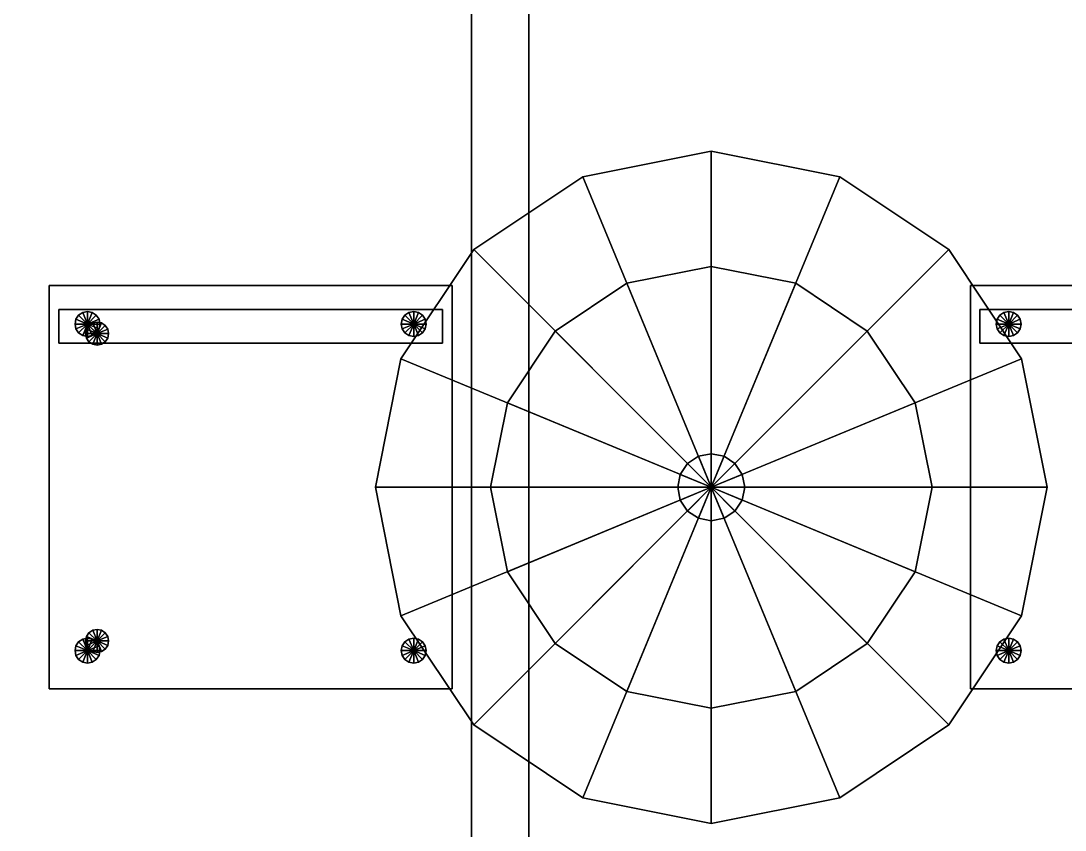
# Model space of a CAD drawing. Header units: millimetres. Extents: x -8000 to 18500, y -500 to 32500.
# Drawn here: x 5681 to 6769, y 10843 to 11686 of the extents above; entities that cross this region are included whole.
import ezdxf

# ---------------------------------------------------------------- set-up
doc = ezdxf.new("R2010")
doc.units = ezdxf.units.MM
for name, color, linetype in [('3D-FURNITURE', 7, 'Continuous'), ('3D-PERGOLA', 7, 'Continuous'), ('3D-SITE', 7, 'Continuous'), ('3D-SLABS', 7, 'Continuous')]:
    doc.layers.add(name, color=color, linetype=linetype)

msp = doc.modelspace()

# ---------------------------------------------------------------- linework, layer by layer
at = {"layer": '3D-FURNITURE', "color": 7}
for points in [[(6400, 11550, 4638), (6266.1, 11523.4, 4638), (6266.1, 11523.4, 4670), (6400, 11550, 4670)], [(6400, 11200, 4670), (6400, 11550, 4670), (6266.1, 11523.4, 4670), (6400, 11200, 4670)], [(6400, 11200, 4638), (6266.1, 11523.4, 4638), (6400, 11550, 4638), (6400, 11200, 4638)], [(6533.9, 11523.4, 4638), (6400, 11550, 4638), (6400, 11550, 4670), (6533.9, 11523.4, 4670)], [(6400, 11200, 4670), (6533.9, 11523.4, 4670), (6400, 11550, 4670), (6400, 11200, 4670)], [(6400, 11200, 4638), (6400, 11550, 4638), (6533.9, 11523.4, 4638), (6400, 11200, 4638)], [(6266.1, 11523.4, 4638), (6152.5, 11447.5, 4638), (6152.5, 11447.5, 4670), (6266.1, 11523.4, 4670)], [(6400, 11200, 4670), (6266.1, 11523.4, 4670), (6152.5, 11447.5, 4670), (6400, 11200, 4670)], [(6400, 11200, 4638), (6152.5, 11447.5, 4638), (6266.1, 11523.4, 4638), (6400, 11200, 4638)], [(6400, 11200, 4670), (6647.5, 11447.5, 4670), (6533.9, 11523.4, 4670), (6400, 11200, 4670)], [(6400, 11200, 4638), (6533.9, 11523.4, 4638), (6647.5, 11447.5, 4638), (6400, 11200, 4638)], [(6647.5, 11447.5, 4638), (6533.9, 11523.4, 4638), (6533.9, 11523.4, 4670), (6647.5, 11447.5, 4670)], [(6152.5, 11447.5, 4638), (6076.6, 11333.9, 4638), (6076.6, 11333.9, 4670), (6152.5, 11447.5, 4670)], [(6400, 11200, 4670), (6152.5, 11447.5, 4670), (6076.6, 11333.9, 4670), (6400, 11200, 4670)], [(6400, 11200, 4638), (6076.6, 11333.9, 4638), (6152.5, 11447.5, 4638), (6400, 11200, 4638)], [(6400, 11200, 4670), (6723.4, 11333.9, 4670), (6647.5, 11447.5, 4670), (6400, 11200, 4670)], [(6400, 11200, 4638), (6647.5, 11447.5, 4638), (6723.4, 11333.9, 4638), (6400, 11200, 4638)], [(6723.4, 11333.9, 4638), (6647.5, 11447.5, 4638), (6647.5, 11447.5, 4670), (6723.4, 11333.9, 4670)], [(6400, 11430, 3950), (6312, 11412.5, 3950), (6312, 11412.5, 3968), (6400, 11430, 3968)], [(6400, 11200, 3968), (6400, 11430, 3968), (6312, 11412.5, 3968), (6400, 11200, 3968)], [(6400, 11200, 3950), (6312, 11412.5, 3950), (6400, 11430, 3950), (6400, 11200, 3950)], [(6488, 11412.5, 3950), (6400, 11430, 3950), (6400, 11430, 3968), (6488, 11412.5, 3968)], [(6400, 11200, 3968), (6488, 11412.5, 3968), (6400, 11430, 3968), (6400, 11200, 3968)], [(6400, 11200, 3950), (6400, 11430, 3950), (6488, 11412.5, 3950), (6400, 11200, 3950)], [(5710, 10990, 4360), (5710, 11410, 4360), (6130, 11410, 4360), (6130, 10990, 4360)], [(5710, 11410, 4360), (5710, 11410, 4400), (6130, 11410, 4400), (6130, 11410, 4360)], [(5710, 10990, 4360), (5710, 10990, 4400), (5710, 11410, 4400), (5710, 11410, 4360)], [(5710, 10990, 4400), (6130, 10990, 4400), (6130, 11410, 4400), (5710, 11410, 4400)], [(6130, 10990, 4360), (6130, 11410, 4360), (6130, 11410, 4400), (6130, 10990, 4400)], [(6312, 11412.5, 3950), (6237.4, 11362.6, 3950), (6237.4, 11362.6, 3968), (6312, 11412.5, 3968)], [(6400, 11200, 3968), (6312, 11412.5, 3968), (6237.4, 11362.6, 3968), (6400, 11200, 3968)], [(6400, 11200, 3950), (6237.4, 11362.6, 3950), (6312, 11412.5, 3950), (6400, 11200, 3950)], [(6400, 11200, 3968), (6562.6, 11362.6, 3968), (6488, 11412.5, 3968), (6400, 11200, 3968)], [(6400, 11200, 3950), (6488, 11412.5, 3950), (6562.6, 11362.6, 3950), (6400, 11200, 3950)], [(6562.6, 11362.6, 3950), (6488, 11412.5, 3950), (6488, 11412.5, 3968), (6562.6, 11362.6, 3968)], [(6670, 10990, 4360), (6670, 11410, 4360), (7090, 11410, 4360), (7090, 10990, 4360)], [(6670, 11410, 4360), (6670, 11410, 4400), (7090, 11410, 4400), (7090, 11410, 4360)], [(6670, 10990, 4360), (6670, 10990, 4400), (6670, 11410, 4400), (6670, 11410, 4360)], [(6670, 10990, 4400), (7090, 10990, 4400), (7090, 11410, 4400), (6670, 11410, 4400)], [(5720, 11350, 4650), (5720, 11385, 4650), (6120, 11385, 4650), (6120, 11350, 4650)], [(5720, 11385, 4650), (5720, 11385, 4740), (6120, 11385, 4740), (6120, 11385, 4650)], [(5720, 11350, 4650), (5720, 11350, 4740), (5720, 11385, 4740), (5720, 11385, 4650)], [(5720, 11350, 4740), (6120, 11350, 4740), (6120, 11385, 4740), (5720, 11385, 4740)], [(5745, 11382, 3950), (5740.8, 11379.2, 3950), (5740.8, 11379.2, 4380), (5745, 11382, 4380)], [(5750, 11370, 4380), (5745, 11382, 4380), (5740.8, 11379.2, 4380), (5750, 11370, 4380)], [(5750, 11370, 3950), (5740.8, 11379.2, 3950), (5745, 11382, 3950), (5750, 11370, 3950)], [(5750, 11383, 3950), (5745, 11382, 3950), (5745, 11382, 4380), (5750, 11383, 4380)], [(5750, 11370, 4380), (5750, 11383, 4380), (5745, 11382, 4380), (5750, 11370, 4380)], [(5750, 11370, 3950), (5745, 11382, 3950), (5750, 11383, 3950), (5750, 11370, 3950)], [(5755, 11382, 3950), (5750, 11383, 3950), (5750, 11383, 4380), (5755, 11382, 4380)], [(5750, 11370, 4380), (5755, 11382, 4380), (5750, 11383, 4380), (5750, 11370, 4380)], [(5750, 11370, 3950), (5750, 11383, 3950), (5755, 11382, 3950), (5750, 11370, 3950)], [(5750, 11370, 4380), (5759.2, 11379.2, 4380), (5755, 11382, 4380), (5750, 11370, 4380)], [(5750, 11370, 3950), (5755, 11382, 3950), (5759.2, 11379.2, 3950), (5750, 11370, 3950)], [(5759.2, 11379.2, 3950), (5755, 11382, 3950), (5755, 11382, 4380), (5759.2, 11379.2, 4380)], [(6085, 11382, 3950), (6080.8, 11379.2, 3950), (6080.8, 11379.2, 4380), (6085, 11382, 4380)], [(6090, 11370, 4380), (6085, 11382, 4380), (6080.8, 11379.2, 4380), (6090, 11370, 4380)], [(6090, 11370, 3950), (6080.8, 11379.2, 3950), (6085, 11382, 3950), (6090, 11370, 3950)], [(6090, 11383, 3950), (6085, 11382, 3950), (6085, 11382, 4380), (6090, 11383, 4380)], [(6090, 11370, 4380), (6090, 11383, 4380), (6085, 11382, 4380), (6090, 11370, 4380)], [(6090, 11370, 3950), (6085, 11382, 3950), (6090, 11383, 3950), (6090, 11370, 3950)], [(6095, 11382, 3950), (6090, 11383, 3950), (6090, 11383, 4380), (6095, 11382, 4380)], [(6090, 11370, 4380), (6095, 11382, 4380), (6090, 11383, 4380), (6090, 11370, 4380)], [(6090, 11370, 3950), (6090, 11383, 3950), (6095, 11382, 3950), (6090, 11370, 3950)], [(6090, 11370, 4380), (6099.2, 11379.2, 4380), (6095, 11382, 4380), (6090, 11370, 4380)], [(6090, 11370, 3950), (6095, 11382, 3950), (6099.2, 11379.2, 3950), (6090, 11370, 3950)], [(6099.2, 11379.2, 3950), (6095, 11382, 3950), (6095, 11382, 4380), (6099.2, 11379.2, 4380)], [(6120, 11350, 4650), (6120, 11385, 4650), (6120, 11385, 4740), (6120, 11350, 4740)], [(6680, 11350, 4650), (6680, 11385, 4650), (7080, 11385, 4650), (7080, 11350, 4650)], [(6680, 11385, 4650), (6680, 11385, 4740), (7080, 11385, 4740), (7080, 11385, 4650)], [(6680, 11350, 4650), (6680, 11350, 4740), (6680, 11385, 4740), (6680, 11385, 4650)], [(6680, 11350, 4740), (7080, 11350, 4740), (7080, 11385, 4740), (6680, 11385, 4740)], [(6705, 11382, 3950), (6700.8, 11379.2, 3950), (6700.8, 11379.2, 4380), (6705, 11382, 4380)], [(6710, 11370, 4380), (6705, 11382, 4380), (6700.8, 11379.2, 4380), (6710, 11370, 4380)], [(6710, 11370, 3950), (6700.8, 11379.2, 3950), (6705, 11382, 3950), (6710, 11370, 3950)], [(6710, 11383, 3950), (6705, 11382, 3950), (6705, 11382, 4380), (6710, 11383, 4380)], [(6710, 11370, 4380), (6710, 11383, 4380), (6705, 11382, 4380), (6710, 11370, 4380)], [(6710, 11370, 3950), (6705, 11382, 3950), (6710, 11383, 3950), (6710, 11370, 3950)], [(6715, 11382, 3950), (6710, 11383, 3950), (6710, 11383, 4380), (6715, 11382, 4380)], [(6710, 11370, 4380), (6715, 11382, 4380), (6710, 11383, 4380), (6710, 11370, 4380)], [(6710, 11370, 3950), (6710, 11383, 3950), (6715, 11382, 3950), (6710, 11370, 3950)], [(6710, 11370, 4380), (6719.2, 11379.2, 4380), (6715, 11382, 4380), (6710, 11370, 4380)], [(6710, 11370, 3950), (6715, 11382, 3950), (6719.2, 11379.2, 3950), (6710, 11370, 3950)], [(6719.2, 11379.2, 3950), (6715, 11382, 3950), (6715, 11382, 4380), (6719.2, 11379.2, 4380)], [(5738, 11375, 3950), (5737, 11370, 3950), (5737, 11370, 4380), (5738, 11375, 4380)], [(5750, 11370, 4380), (5738, 11375, 4380), (5737, 11370, 4380), (5750, 11370, 4380)], [(5750, 11370, 3950), (5737, 11370, 3950), (5738, 11375, 3950), (5750, 11370, 3950)], [(5740.8, 11379.2, 3950), (5738, 11375, 3950), (5738, 11375, 4380), (5740.8, 11379.2, 4380)], [(5750, 11370, 4380), (5740.8, 11379.2, 4380), (5738, 11375, 4380), (5750, 11370, 4380)], [(5750, 11370, 3950), (5738, 11375, 3950), (5740.8, 11379.2, 3950), (5750, 11370, 3950)], [(5750, 11370, 4380), (5762, 11375, 4380), (5759.2, 11379.2, 4380), (5750, 11370, 4380)], [(5750, 11370, 3950), (5759.2, 11379.2, 3950), (5762, 11375, 3950), (5750, 11370, 3950)], [(5750, 11370, 4380), (5763, 11370, 4380), (5762, 11375, 4380), (5750, 11370, 4380)], [(5750, 11370, 3950), (5762, 11375, 3950), (5763, 11370, 3950), (5750, 11370, 3950)], [(5755.4, 11371.1, 4380), (5751.5, 11368.5, 4380), (5751.5, 11368.5, 4730), (5755.4, 11371.1, 4730)], [(5760, 11360, 4730), (5755.4, 11371.1, 4730), (5751.5, 11368.5, 4730), (5760, 11360, 4730)], [(5760, 11360, 4380), (5751.5, 11368.5, 4380), (5755.4, 11371.1, 4380), (5760, 11360, 4380)], [(5760, 11372, 4380), (5755.4, 11371.1, 4380), (5755.4, 11371.1, 4730), (5760, 11372, 4730)], [(5760, 11360, 4730), (5760, 11372, 4730), (5755.4, 11371.1, 4730), (5760, 11360, 4730)], [(5760, 11360, 4380), (5755.4, 11371.1, 4380), (5760, 11372, 4380), (5760, 11360, 4380)], [(5762, 11375, 3950), (5759.2, 11379.2, 3950), (5759.2, 11379.2, 4380), (5762, 11375, 4380)], [(5764.6, 11371.1, 4380), (5760, 11372, 4380), (5760, 11372, 4730), (5764.6, 11371.1, 4730)], [(5760, 11360, 4730), (5764.6, 11371.1, 4730), (5760, 11372, 4730), (5760, 11360, 4730)], [(5760, 11360, 4380), (5760, 11372, 4380), (5764.6, 11371.1, 4380), (5760, 11360, 4380)], [(5760, 11360, 4730), (5768.5, 11368.5, 4730), (5764.6, 11371.1, 4730), (5760, 11360, 4730)], [(5760, 11360, 4380), (5764.6, 11371.1, 4380), (5768.5, 11368.5, 4380), (5760, 11360, 4380)], [(5763, 11370, 3950), (5762, 11375, 3950), (5762, 11375, 4380), (5763, 11370, 4380)], [(5768.5, 11368.5, 4380), (5764.6, 11371.1, 4380), (5764.6, 11371.1, 4730), (5768.5, 11368.5, 4730)], [(6078, 11375, 3950), (6077, 11370, 3950), (6077, 11370, 4380), (6078, 11375, 4380)], [(6090, 11370, 4380), (6078, 11375, 4380), (6077, 11370, 4380), (6090, 11370, 4380)], [(6090, 11370, 3950), (6077, 11370, 3950), (6078, 11375, 3950), (6090, 11370, 3950)], [(6080.8, 11379.2, 3950), (6078, 11375, 3950), (6078, 11375, 4380), (6080.8, 11379.2, 4380)], [(6090, 11370, 4380), (6080.8, 11379.2, 4380), (6078, 11375, 4380), (6090, 11370, 4380)], [(6090, 11370, 3950), (6078, 11375, 3950), (6080.8, 11379.2, 3950), (6090, 11370, 3950)], [(6090, 11370, 4380), (6102, 11375, 4380), (6099.2, 11379.2, 4380), (6090, 11370, 4380)], [(6090, 11370, 3950), (6099.2, 11379.2, 3950), (6102, 11375, 3950), (6090, 11370, 3950)], [(6090, 11370, 4380), (6103, 11370, 4380), (6102, 11375, 4380), (6090, 11370, 4380)], [(6090, 11370, 3950), (6102, 11375, 3950), (6103, 11370, 3950), (6090, 11370, 3950)], [(6102, 11375, 3950), (6099.2, 11379.2, 3950), (6099.2, 11379.2, 4380), (6102, 11375, 4380)], [(6103, 11370, 3950), (6102, 11375, 3950), (6102, 11375, 4380), (6103, 11370, 4380)], [(6698, 11375, 3950), (6697, 11370, 3950), (6697, 11370, 4380), (6698, 11375, 4380)], [(6710, 11370, 4380), (6698, 11375, 4380), (6697, 11370, 4380), (6710, 11370, 4380)], [(6710, 11370, 3950), (6697, 11370, 3950), (6698, 11375, 3950), (6710, 11370, 3950)], [(6700.8, 11379.2, 3950), (6698, 11375, 3950), (6698, 11375, 4380), (6700.8, 11379.2, 4380)], [(6710, 11370, 4380), (6700.8, 11379.2, 4380), (6698, 11375, 4380), (6710, 11370, 4380)], [(6710, 11370, 3950), (6698, 11375, 3950), (6700.8, 11379.2, 3950), (6710, 11370, 3950)], [(6710, 11370, 4380), (6722, 11375, 4380), (6719.2, 11379.2, 4380), (6710, 11370, 4380)], [(6710, 11370, 3950), (6719.2, 11379.2, 3950), (6722, 11375, 3950), (6710, 11370, 3950)], [(6710, 11370, 4380), (6723, 11370, 4380), (6722, 11375, 4380), (6710, 11370, 4380)], [(6710, 11370, 3950), (6722, 11375, 3950), (6723, 11370, 3950), (6710, 11370, 3950)], [(6722, 11375, 3950), (6719.2, 11379.2, 3950), (6719.2, 11379.2, 4380), (6722, 11375, 4380)], [(6723, 11370, 3950), (6722, 11375, 3950), (6722, 11375, 4380), (6723, 11370, 4380)], [(5737, 11370, 3950), (5738, 11365, 3950), (5738, 11365, 4380), (5737, 11370, 4380)], [(5750, 11370, 4380), (5737, 11370, 4380), (5738, 11365, 4380), (5750, 11370, 4380)], [(5750, 11370, 3950), (5738, 11365, 3950), (5737, 11370, 3950), (5750, 11370, 3950)], [(5750, 11370, 4380), (5738, 11365, 4380), (5740.8, 11360.8, 4380), (5750, 11370, 4380)], [(5750, 11370, 3950), (5740.8, 11360.8, 3950), (5738, 11365, 3950), (5750, 11370, 3950)], [(5738, 11365, 3950), (5740.8, 11360.8, 3950), (5740.8, 11360.8, 4380), (5738, 11365, 4380)], [(5750, 11370, 4380), (5740.8, 11360.8, 4380), (5745, 11358, 4380), (5750, 11370, 4380)], [(5750, 11370, 3950), (5745, 11358, 3950), (5740.8, 11360.8, 3950), (5750, 11370, 3950)], [(5740.8, 11360.8, 3950), (5745, 11358, 3950), (5745, 11358, 4380), (5740.8, 11360.8, 4380)], [(5750, 11370, 4380), (5745, 11358, 4380), (5750, 11357, 4380), (5750, 11370, 4380)], [(5750, 11370, 3950), (5750, 11357, 3950), (5745, 11358, 3950), (5750, 11370, 3950)], [(5748.9, 11364.6, 4380), (5748, 11360, 4380), (5748, 11360, 4730), (5748.9, 11364.6, 4730)], [(5760, 11360, 4730), (5748.9, 11364.6, 4730), (5748, 11360, 4730), (5760, 11360, 4730)], [(5760, 11360, 4380), (5748, 11360, 4380), (5748.9, 11364.6, 4380), (5760, 11360, 4380)], [(5748, 11360, 4380), (5748.9, 11355.4, 4380), (5748.9, 11355.4, 4730), (5748, 11360, 4730)], [(5760, 11360, 4730), (5748, 11360, 4730), (5748.9, 11355.4, 4730), (5760, 11360, 4730)], [(5760, 11360, 4380), (5748.9, 11355.4, 4380), (5748, 11360, 4380), (5760, 11360, 4380)], [(5751.5, 11368.5, 4380), (5748.9, 11364.6, 4380), (5748.9, 11364.6, 4730), (5751.5, 11368.5, 4730)], [(5760, 11360, 4730), (5751.5, 11368.5, 4730), (5748.9, 11364.6, 4730), (5760, 11360, 4730)], [(5760, 11360, 4380), (5748.9, 11364.6, 4380), (5751.5, 11368.5, 4380), (5760, 11360, 4380)], [(5760, 11360, 4730), (5748.9, 11355.4, 4730), (5751.5, 11351.5, 4730), (5760, 11360, 4730)], [(5760, 11360, 4380), (5751.5, 11351.5, 4380), (5748.9, 11355.4, 4380), (5760, 11360, 4380)], [(5750, 11370, 4380), (5750, 11357, 4380), (5755, 11358, 4380), (5750, 11370, 4380)], [(5750, 11370, 3950), (5755, 11358, 3950), (5750, 11357, 3950), (5750, 11370, 3950)], [(5750, 11370, 4380), (5755, 11358, 4380), (5759.2, 11360.8, 4380), (5750, 11370, 4380)], [(5750, 11370, 3950), (5759.2, 11360.8, 3950), (5755, 11358, 3950), (5750, 11370, 3950)], [(5750, 11370, 4380), (5759.2, 11360.8, 4380), (5762, 11365, 4380), (5750, 11370, 4380)], [(5750, 11370, 3950), (5762, 11365, 3950), (5759.2, 11360.8, 3950), (5750, 11370, 3950)], [(5750, 11370, 4380), (5762, 11365, 4380), (5763, 11370, 4380), (5750, 11370, 4380)], [(5750, 11370, 3950), (5763, 11370, 3950), (5762, 11365, 3950), (5750, 11370, 3950)], [(5760, 11360, 4730), (5751.5, 11351.5, 4730), (5755.4, 11348.9, 4730), (5760, 11360, 4730)], [(5760, 11360, 4380), (5755.4, 11348.9, 4380), (5751.5, 11351.5, 4380), (5760, 11360, 4380)], [(5755, 11358, 3950), (5759.2, 11360.8, 3950), (5759.2, 11360.8, 4380), (5755, 11358, 4380)], [(5760, 11360, 4730), (5755.4, 11348.9, 4730), (5760, 11348, 4730), (5760, 11360, 4730)], [(5760, 11360, 4380), (5760, 11348, 4380), (5755.4, 11348.9, 4380), (5760, 11360, 4380)], [(5759.2, 11360.8, 3950), (5762, 11365, 3950), (5762, 11365, 4380), (5759.2, 11360.8, 4380)], [(5760, 11360, 4730), (5771.1, 11364.6, 4730), (5768.5, 11368.5, 4730), (5760, 11360, 4730)], [(5760, 11360, 4380), (5768.5, 11368.5, 4380), (5771.1, 11364.6, 4380), (5760, 11360, 4380)], [(5760, 11360, 4730), (5772, 11360, 4730), (5771.1, 11364.6, 4730), (5760, 11360, 4730)], [(5760, 11360, 4380), (5771.1, 11364.6, 4380), (5772, 11360, 4380), (5760, 11360, 4380)], [(5760, 11360, 4730), (5760, 11348, 4730), (5764.6, 11348.9, 4730), (5760, 11360, 4730)], [(5760, 11360, 4380), (5764.6, 11348.9, 4380), (5760, 11348, 4380), (5760, 11360, 4380)], [(5760, 11360, 4730), (5764.6, 11348.9, 4730), (5768.5, 11351.5, 4730), (5760, 11360, 4730)], [(5760, 11360, 4380), (5768.5, 11351.5, 4380), (5764.6, 11348.9, 4380), (5760, 11360, 4380)], [(5760, 11360, 4730), (5768.5, 11351.5, 4730), (5771.1, 11355.4, 4730), (5760, 11360, 4730)], [(5760, 11360, 4380), (5771.1, 11355.4, 4380), (5768.5, 11351.5, 4380), (5760, 11360, 4380)], [(5760, 11360, 4730), (5771.1, 11355.4, 4730), (5772, 11360, 4730), (5760, 11360, 4730)], [(5760, 11360, 4380), (5772, 11360, 4380), (5771.1, 11355.4, 4380), (5760, 11360, 4380)], [(5762, 11365, 3950), (5763, 11370, 3950), (5763, 11370, 4380), (5762, 11365, 4380)], [(5771.1, 11364.6, 4380), (5768.5, 11368.5, 4380), (5768.5, 11368.5, 4730), (5771.1, 11364.6, 4730)], [(5772, 11360, 4380), (5771.1, 11364.6, 4380), (5771.1, 11364.6, 4730), (5772, 11360, 4730)], [(5771.1, 11355.4, 4380), (5772, 11360, 4380), (5772, 11360, 4730), (5771.1, 11355.4, 4730)], [(6077, 11370, 3950), (6078, 11365, 3950), (6078, 11365, 4380), (6077, 11370, 4380)], [(6090, 11370, 4380), (6077, 11370, 4380), (6078, 11365, 4380), (6090, 11370, 4380)], [(6090, 11370, 3950), (6078, 11365, 3950), (6077, 11370, 3950), (6090, 11370, 3950)], [(6090, 11370, 4380), (6078, 11365, 4380), (6080.8, 11360.8, 4380), (6090, 11370, 4380)], [(6090, 11370, 3950), (6080.8, 11360.8, 3950), (6078, 11365, 3950), (6090, 11370, 3950)], [(6078, 11365, 3950), (6080.8, 11360.8, 3950), (6080.8, 11360.8, 4380), (6078, 11365, 4380)], [(6090, 11370, 4380), (6080.8, 11360.8, 4380), (6085, 11358, 4380), (6090, 11370, 4380)], [(6090, 11370, 3950), (6085, 11358, 3950), (6080.8, 11360.8, 3950), (6090, 11370, 3950)], [(6080.8, 11360.8, 3950), (6085, 11358, 3950), (6085, 11358, 4380), (6080.8, 11360.8, 4380)], [(6090, 11370, 4380), (6085, 11358, 4380), (6090, 11357, 4380), (6090, 11370, 4380)], [(6090, 11370, 3950), (6090, 11357, 3950), (6085, 11358, 3950), (6090, 11370, 3950)], [(6090, 11370, 4380), (6090, 11357, 4380), (6095, 11358, 4380), (6090, 11370, 4380)], [(6090, 11370, 3950), (6095, 11358, 3950), (6090, 11357, 3950), (6090, 11370, 3950)], [(6090, 11370, 4380), (6095, 11358, 4380), (6099.2, 11360.8, 4380), (6090, 11370, 4380)], [(6090, 11370, 3950), (6099.2, 11360.8, 3950), (6095, 11358, 3950), (6090, 11370, 3950)], [(6090, 11370, 4380), (6099.2, 11360.8, 4380), (6102, 11365, 4380), (6090, 11370, 4380)], [(6090, 11370, 3950), (6102, 11365, 3950), (6099.2, 11360.8, 3950), (6090, 11370, 3950)], [(6090, 11370, 4380), (6102, 11365, 4380), (6103, 11370, 4380), (6090, 11370, 4380)], [(6090, 11370, 3950), (6103, 11370, 3950), (6102, 11365, 3950), (6090, 11370, 3950)], [(6095, 11358, 3950), (6099.2, 11360.8, 3950), (6099.2, 11360.8, 4380), (6095, 11358, 4380)], [(6099.2, 11360.8, 3950), (6102, 11365, 3950), (6102, 11365, 4380), (6099.2, 11360.8, 4380)], [(6102, 11365, 3950), (6103, 11370, 3950), (6103, 11370, 4380), (6102, 11365, 4380)], [(6237.4, 11362.6, 3950), (6187.5, 11288, 3950), (6187.5, 11288, 3968), (6237.4, 11362.6, 3968)], [(6400, 11200, 3968), (6237.4, 11362.6, 3968), (6187.5, 11288, 3968), (6400, 11200, 3968)], [(6400, 11200, 3950), (6187.5, 11288, 3950), (6237.4, 11362.6, 3950), (6400, 11200, 3950)], [(6400, 11200, 3968), (6612.5, 11288, 3968), (6562.6, 11362.6, 3968), (6400, 11200, 3968)], [(6400, 11200, 3950), (6562.6, 11362.6, 3950), (6612.5, 11288, 3950), (6400, 11200, 3950)], [(6612.5, 11288, 3950), (6562.6, 11362.6, 3950), (6562.6, 11362.6, 3968), (6612.5, 11288, 3968)], [(6697, 11370, 3950), (6698, 11365, 3950), (6698, 11365, 4380), (6697, 11370, 4380)], [(6710, 11370, 4380), (6697, 11370, 4380), (6698, 11365, 4380), (6710, 11370, 4380)], [(6710, 11370, 3950), (6698, 11365, 3950), (6697, 11370, 3950), (6710, 11370, 3950)], [(6710, 11370, 4380), (6698, 11365, 4380), (6700.8, 11360.8, 4380), (6710, 11370, 4380)], [(6710, 11370, 3950), (6700.8, 11360.8, 3950), (6698, 11365, 3950), (6710, 11370, 3950)], [(6698, 11365, 3950), (6700.8, 11360.8, 3950), (6700.8, 11360.8, 4380), (6698, 11365, 4380)], [(6710, 11370, 4380), (6700.8, 11360.8, 4380), (6705, 11358, 4380), (6710, 11370, 4380)], [(6710, 11370, 3950), (6705, 11358, 3950), (6700.8, 11360.8, 3950), (6710, 11370, 3950)], [(6700.8, 11360.8, 3950), (6705, 11358, 3950), (6705, 11358, 4380), (6700.8, 11360.8, 4380)], [(6710, 11370, 4380), (6705, 11358, 4380), (6710, 11357, 4380), (6710, 11370, 4380)], [(6710, 11370, 3950), (6710, 11357, 3950), (6705, 11358, 3950), (6710, 11370, 3950)], [(6710, 11370, 4380), (6710, 11357, 4380), (6715, 11358, 4380), (6710, 11370, 4380)], [(6710, 11370, 3950), (6715, 11358, 3950), (6710, 11357, 3950), (6710, 11370, 3950)], [(6710, 11370, 4380), (6715, 11358, 4380), (6719.2, 11360.8, 4380), (6710, 11370, 4380)], [(6710, 11370, 3950), (6719.2, 11360.8, 3950), (6715, 11358, 3950), (6710, 11370, 3950)], [(6710, 11370, 4380), (6719.2, 11360.8, 4380), (6722, 11365, 4380), (6710, 11370, 4380)], [(6710, 11370, 3950), (6722, 11365, 3950), (6719.2, 11360.8, 3950), (6710, 11370, 3950)], [(6710, 11370, 4380), (6722, 11365, 4380), (6723, 11370, 4380), (6710, 11370, 4380)], [(6710, 11370, 3950), (6723, 11370, 3950), (6722, 11365, 3950), (6710, 11370, 3950)], [(6715, 11358, 3950), (6719.2, 11360.8, 3950), (6719.2, 11360.8, 4380), (6715, 11358, 4380)], [(6719.2, 11360.8, 3950), (6722, 11365, 3950), (6722, 11365, 4380), (6719.2, 11360.8, 4380)], [(6722, 11365, 3950), (6723, 11370, 3950), (6723, 11370, 4380), (6722, 11365, 4380)], [(5720, 11350, 4650), (6120, 11350, 4650), (6120, 11350, 4740), (5720, 11350, 4740)], [(5745, 11358, 3950), (5750, 11357, 3950), (5750, 11357, 4380), (5745, 11358, 4380)], [(5748.9, 11355.4, 4380), (5751.5, 11351.5, 4380), (5751.5, 11351.5, 4730), (5748.9, 11355.4, 4730)], [(5750, 11357, 3950), (5755, 11358, 3950), (5755, 11358, 4380), (5750, 11357, 4380)], [(5751.5, 11351.5, 4380), (5755.4, 11348.9, 4380), (5755.4, 11348.9, 4730), (5751.5, 11351.5, 4730)], [(5755.4, 11348.9, 4380), (5760, 11348, 4380), (5760, 11348, 4730), (5755.4, 11348.9, 4730)], [(5760, 11348, 4380), (5764.6, 11348.9, 4380), (5764.6, 11348.9, 4730), (5760, 11348, 4730)], [(5764.6, 11348.9, 4380), (5768.5, 11351.5, 4380), (5768.5, 11351.5, 4730), (5764.6, 11348.9, 4730)], [(5768.5, 11351.5, 4380), (5771.1, 11355.4, 4380), (5771.1, 11355.4, 4730), (5768.5, 11351.5, 4730)], [(6085, 11358, 3950), (6090, 11357, 3950), (6090, 11357, 4380), (6085, 11358, 4380)], [(6090, 11357, 3950), (6095, 11358, 3950), (6095, 11358, 4380), (6090, 11357, 4380)], [(6680, 11350, 4650), (7080, 11350, 4650), (7080, 11350, 4740), (6680, 11350, 4740)], [(6705, 11358, 3950), (6710, 11357, 3950), (6710, 11357, 4380), (6705, 11358, 4380)], [(6710, 11357, 3950), (6715, 11358, 3950), (6715, 11358, 4380), (6710, 11357, 4380)], [(6076.6, 11333.9, 4638), (6050, 11200, 4638), (6050, 11200, 4670), (6076.6, 11333.9, 4670)], [(6400, 11200, 4670), (6076.6, 11333.9, 4670), (6050, 11200, 4670), (6400, 11200, 4670)], [(6400, 11200, 4638), (6050, 11200, 4638), (6076.6, 11333.9, 4638), (6400, 11200, 4638)], [(6400, 11200, 4670), (6750, 11200, 4670), (6723.4, 11333.9, 4670), (6400, 11200, 4670)], [(6400, 11200, 4638), (6723.4, 11333.9, 4638), (6750, 11200, 4638), (6400, 11200, 4638)], [(6750, 11200, 4638), (6723.4, 11333.9, 4638), (6723.4, 11333.9, 4670), (6750, 11200, 4670)], [(6187.5, 11288, 3950), (6170, 11200, 3950), (6170, 11200, 3968), (6187.5, 11288, 3968)], [(6400, 11200, 3968), (6187.5, 11288, 3968), (6170, 11200, 3968), (6400, 11200, 3968)], [(6400, 11200, 3950), (6170, 11200, 3950), (6187.5, 11288, 3950), (6400, 11200, 3950)], [(6400, 11200, 3968), (6630, 11200, 3968), (6612.5, 11288, 3968), (6400, 11200, 3968)], [(6400, 11200, 3950), (6612.5, 11288, 3950), (6630, 11200, 3950), (6400, 11200, 3950)], [(6630, 11200, 3950), (6612.5, 11288, 3950), (6612.5, 11288, 3968), (6630, 11200, 3968)], [(6386.6, 11232.3, 3968), (6375.3, 11224.7, 3968), (6375.3, 11224.7, 4638), (6386.6, 11232.3, 4638)], [(6400, 11200, 4638), (6386.6, 11232.3, 4638), (6375.3, 11224.7, 4638), (6400, 11200, 4638)], [(6400, 11200, 3968), (6375.3, 11224.7, 3968), (6386.6, 11232.3, 3968), (6400, 11200, 3968)], [(6400, 11235, 3968), (6386.6, 11232.3, 3968), (6386.6, 11232.3, 4638), (6400, 11235, 4638)], [(6400, 11200, 4638), (6400, 11235, 4638), (6386.6, 11232.3, 4638), (6400, 11200, 4638)], [(6400, 11200, 3968), (6386.6, 11232.3, 3968), (6400, 11235, 3968), (6400, 11200, 3968)], [(6413.4, 11232.3, 3968), (6400, 11235, 3968), (6400, 11235, 4638), (6413.4, 11232.3, 4638)], [(6400, 11200, 4638), (6413.4, 11232.3, 4638), (6400, 11235, 4638), (6400, 11200, 4638)], [(6400, 11200, 3968), (6400, 11235, 3968), (6413.4, 11232.3, 3968), (6400, 11200, 3968)], [(6400, 11200, 4638), (6424.7, 11224.7, 4638), (6413.4, 11232.3, 4638), (6400, 11200, 4638)], [(6400, 11200, 3968), (6413.4, 11232.3, 3968), (6424.7, 11224.7, 3968), (6400, 11200, 3968)], [(6424.7, 11224.7, 3968), (6413.4, 11232.3, 3968), (6413.4, 11232.3, 4638), (6424.7, 11224.7, 4638)], [(6375.3, 11224.7, 3968), (6367.7, 11213.4, 3968), (6367.7, 11213.4, 4638), (6375.3, 11224.7, 4638)], [(6400, 11200, 4638), (6375.3, 11224.7, 4638), (6367.7, 11213.4, 4638), (6400, 11200, 4638)], [(6400, 11200, 3968), (6367.7, 11213.4, 3968), (6375.3, 11224.7, 3968), (6400, 11200, 3968)], [(6400, 11200, 4638), (6432.3, 11213.4, 4638), (6424.7, 11224.7, 4638), (6400, 11200, 4638)], [(6400, 11200, 3968), (6424.7, 11224.7, 3968), (6432.3, 11213.4, 3968), (6400, 11200, 3968)], [(6432.3, 11213.4, 3968), (6424.7, 11224.7, 3968), (6424.7, 11224.7, 4638), (6432.3, 11213.4, 4638)], [(6367.7, 11213.4, 3968), (6365, 11200, 3968), (6365, 11200, 4638), (6367.7, 11213.4, 4638)], [(6400, 11200, 4638), (6367.7, 11213.4, 4638), (6365, 11200, 4638), (6400, 11200, 4638)], [(6400, 11200, 3968), (6365, 11200, 3968), (6367.7, 11213.4, 3968), (6400, 11200, 3968)], [(6400, 11200, 4638), (6435, 11200, 4638), (6432.3, 11213.4, 4638), (6400, 11200, 4638)], [(6400, 11200, 3968), (6432.3, 11213.4, 3968), (6435, 11200, 3968), (6400, 11200, 3968)], [(6435, 11200, 3968), (6432.3, 11213.4, 3968), (6432.3, 11213.4, 4638), (6435, 11200, 4638)], [(6050, 11200, 4638), (6076.6, 11066.1, 4638), (6076.6, 11066.1, 4670), (6050, 11200, 4670)], [(6400, 11200, 4670), (6050, 11200, 4670), (6076.6, 11066.1, 4670), (6400, 11200, 4670)], [(6400, 11200, 4638), (6076.6, 11066.1, 4638), (6050, 11200, 4638), (6400, 11200, 4638)], [(6400, 11200, 4670), (6076.6, 11066.1, 4670), (6152.5, 10952.5, 4670), (6400, 11200, 4670)], [(6400, 11200, 4638), (6152.5, 10952.5, 4638), (6076.6, 11066.1, 4638), (6400, 11200, 4638)], [(6400, 11200, 4670), (6152.5, 10952.5, 4670), (6266.1, 10876.6, 4670), (6400, 11200, 4670)], [(6400, 11200, 4638), (6266.1, 10876.6, 4638), (6152.5, 10952.5, 4638), (6400, 11200, 4638)], [(6170, 11200, 3950), (6187.5, 11112, 3950), (6187.5, 11112, 3968), (6170, 11200, 3968)], [(6400, 11200, 3968), (6170, 11200, 3968), (6187.5, 11112, 3968), (6400, 11200, 3968)], [(6400, 11200, 3950), (6187.5, 11112, 3950), (6170, 11200, 3950), (6400, 11200, 3950)], [(6400, 11200, 3968), (6187.5, 11112, 3968), (6237.4, 11037.4, 3968), (6400, 11200, 3968)], [(6400, 11200, 3950), (6237.4, 11037.4, 3950), (6187.5, 11112, 3950), (6400, 11200, 3950)], [(6400, 11200, 3968), (6237.4, 11037.4, 3968), (6312, 10987.5, 3968), (6400, 11200, 3968)], [(6400, 11200, 3950), (6312, 10987.5, 3950), (6237.4, 11037.4, 3950), (6400, 11200, 3950)], [(6400, 11200, 4670), (6266.1, 10876.6, 4670), (6400, 10850, 4670), (6400, 11200, 4670)], [(6400, 11200, 4638), (6400, 10850, 4638), (6266.1, 10876.6, 4638), (6400, 11200, 4638)], [(6400, 11200, 3968), (6312, 10987.5, 3968), (6400, 10970, 3968), (6400, 11200, 3968)], [(6400, 11200, 3950), (6400, 10970, 3950), (6312, 10987.5, 3950), (6400, 11200, 3950)], [(6365, 11200, 3968), (6367.7, 11186.6, 3968), (6367.7, 11186.6, 4638), (6365, 11200, 4638)], [(6400, 11200, 4638), (6365, 11200, 4638), (6367.7, 11186.6, 4638), (6400, 11200, 4638)], [(6400, 11200, 3968), (6367.7, 11186.6, 3968), (6365, 11200, 3968), (6400, 11200, 3968)], [(6400, 11200, 4638), (6367.7, 11186.6, 4638), (6375.3, 11175.3, 4638), (6400, 11200, 4638)], [(6400, 11200, 3968), (6375.3, 11175.3, 3968), (6367.7, 11186.6, 3968), (6400, 11200, 3968)], [(6400, 11200, 4638), (6375.3, 11175.3, 4638), (6386.6, 11167.7, 4638), (6400, 11200, 4638)], [(6400, 11200, 3968), (6386.6, 11167.7, 3968), (6375.3, 11175.3, 3968), (6400, 11200, 3968)], [(6400, 11200, 4638), (6386.6, 11167.7, 4638), (6400, 11165, 4638), (6400, 11200, 4638)], [(6400, 11200, 3968), (6400, 11165, 3968), (6386.6, 11167.7, 3968), (6400, 11200, 3968)], [(6400, 11200, 3968), (6400, 10970, 3968), (6488, 10987.5, 3968), (6400, 11200, 3968)], [(6400, 11200, 3950), (6488, 10987.5, 3950), (6400, 10970, 3950), (6400, 11200, 3950)], [(6400, 11200, 3968), (6488, 10987.5, 3968), (6562.6, 11037.4, 3968), (6400, 11200, 3968)], [(6400, 11200, 3950), (6562.6, 11037.4, 3950), (6488, 10987.5, 3950), (6400, 11200, 3950)], [(6400, 11200, 3968), (6562.6, 11037.4, 3968), (6612.5, 11112, 3968), (6400, 11200, 3968)], [(6400, 11200, 3950), (6612.5, 11112, 3950), (6562.6, 11037.4, 3950), (6400, 11200, 3950)], [(6400, 11200, 3968), (6612.5, 11112, 3968), (6630, 11200, 3968), (6400, 11200, 3968)], [(6400, 11200, 3950), (6630, 11200, 3950), (6612.5, 11112, 3950), (6400, 11200, 3950)], [(6400, 11200, 4638), (6400, 11165, 4638), (6413.4, 11167.7, 4638), (6400, 11200, 4638)], [(6400, 11200, 3968), (6413.4, 11167.7, 3968), (6400, 11165, 3968), (6400, 11200, 3968)], [(6400, 11200, 4638), (6413.4, 11167.7, 4638), (6424.7, 11175.3, 4638), (6400, 11200, 4638)], [(6400, 11200, 3968), (6424.7, 11175.3, 3968), (6413.4, 11167.7, 3968), (6400, 11200, 3968)], [(6400, 11200, 4638), (6424.7, 11175.3, 4638), (6432.3, 11186.6, 4638), (6400, 11200, 4638)], [(6400, 11200, 3968), (6432.3, 11186.6, 3968), (6424.7, 11175.3, 3968), (6400, 11200, 3968)], [(6400, 11200, 4638), (6432.3, 11186.6, 4638), (6435, 11200, 4638), (6400, 11200, 4638)], [(6400, 11200, 3968), (6435, 11200, 3968), (6432.3, 11186.6, 3968), (6400, 11200, 3968)], [(6400, 11200, 4670), (6400, 10850, 4670), (6533.9, 10876.6, 4670), (6400, 11200, 4670)], [(6400, 11200, 4638), (6533.9, 10876.6, 4638), (6400, 10850, 4638), (6400, 11200, 4638)], [(6400, 11200, 4670), (6533.9, 10876.6, 4670), (6647.5, 10952.5, 4670), (6400, 11200, 4670)], [(6400, 11200, 4638), (6647.5, 10952.5, 4638), (6533.9, 10876.6, 4638), (6400, 11200, 4638)], [(6400, 11200, 4670), (6647.5, 10952.5, 4670), (6723.4, 11066.1, 4670), (6400, 11200, 4670)], [(6400, 11200, 4638), (6723.4, 11066.1, 4638), (6647.5, 10952.5, 4638), (6400, 11200, 4638)], [(6400, 11200, 4670), (6723.4, 11066.1, 4670), (6750, 11200, 4670), (6400, 11200, 4670)], [(6400, 11200, 4638), (6750, 11200, 4638), (6723.4, 11066.1, 4638), (6400, 11200, 4638)], [(6432.3, 11186.6, 3968), (6435, 11200, 3968), (6435, 11200, 4638), (6432.3, 11186.6, 4638)], [(6612.5, 11112, 3950), (6630, 11200, 3950), (6630, 11200, 3968), (6612.5, 11112, 3968)], [(6723.4, 11066.1, 4638), (6750, 11200, 4638), (6750, 11200, 4670), (6723.4, 11066.1, 4670)], [(6367.7, 11186.6, 3968), (6375.3, 11175.3, 3968), (6375.3, 11175.3, 4638), (6367.7, 11186.6, 4638)], [(6424.7, 11175.3, 3968), (6432.3, 11186.6, 3968), (6432.3, 11186.6, 4638), (6424.7, 11175.3, 4638)], [(6375.3, 11175.3, 3968), (6386.6, 11167.7, 3968), (6386.6, 11167.7, 4638), (6375.3, 11175.3, 4638)], [(6413.4, 11167.7, 3968), (6424.7, 11175.3, 3968), (6424.7, 11175.3, 4638), (6413.4, 11167.7, 4638)], [(6386.6, 11167.7, 3968), (6400, 11165, 3968), (6400, 11165, 4638), (6386.6, 11167.7, 4638)], [(6400, 11165, 3968), (6413.4, 11167.7, 3968), (6413.4, 11167.7, 4638), (6400, 11165, 4638)], [(6187.5, 11112, 3950), (6237.4, 11037.4, 3950), (6237.4, 11037.4, 3968), (6187.5, 11112, 3968)], [(6562.6, 11037.4, 3950), (6612.5, 11112, 3950), (6612.5, 11112, 3968), (6562.6, 11037.4, 3968)], [(6076.6, 11066.1, 4638), (6152.5, 10952.5, 4638), (6152.5, 10952.5, 4670), (6076.6, 11066.1, 4670)], [(6647.5, 10952.5, 4638), (6723.4, 11066.1, 4638), (6723.4, 11066.1, 4670), (6647.5, 10952.5, 4670)], [(5748.9, 11044.6, 4380), (5748, 11040, 4380), (5748, 11040, 4730), (5748.9, 11044.6, 4730)], [(5760, 11040, 4730), (5748.9, 11044.6, 4730), (5748, 11040, 4730), (5760, 11040, 4730)], [(5760, 11040, 4380), (5748, 11040, 4380), (5748.9, 11044.6, 4380), (5760, 11040, 4380)], [(5751.5, 11048.5, 4380), (5748.9, 11044.6, 4380), (5748.9, 11044.6, 4730), (5751.5, 11048.5, 4730)], [(5760, 11040, 4730), (5751.5, 11048.5, 4730), (5748.9, 11044.6, 4730), (5760, 11040, 4730)], [(5760, 11040, 4380), (5748.9, 11044.6, 4380), (5751.5, 11048.5, 4380), (5760, 11040, 4380)], [(5755.4, 11051.1, 4380), (5751.5, 11048.5, 4380), (5751.5, 11048.5, 4730), (5755.4, 11051.1, 4730)], [(5760, 11040, 4730), (5755.4, 11051.1, 4730), (5751.5, 11048.5, 4730), (5760, 11040, 4730)], [(5760, 11040, 4380), (5751.5, 11048.5, 4380), (5755.4, 11051.1, 4380), (5760, 11040, 4380)], [(5760, 11052, 4380), (5755.4, 11051.1, 4380), (5755.4, 11051.1, 4730), (5760, 11052, 4730)], [(5760, 11040, 4730), (5760, 11052, 4730), (5755.4, 11051.1, 4730), (5760, 11040, 4730)], [(5760, 11040, 4380), (5755.4, 11051.1, 4380), (5760, 11052, 4380), (5760, 11040, 4380)], [(5764.6, 11051.1, 4380), (5760, 11052, 4380), (5760, 11052, 4730), (5764.6, 11051.1, 4730)], [(5760, 11040, 4730), (5764.6, 11051.1, 4730), (5760, 11052, 4730), (5760, 11040, 4730)], [(5760, 11040, 4380), (5760, 11052, 4380), (5764.6, 11051.1, 4380), (5760, 11040, 4380)], [(5760, 11040, 4730), (5768.5, 11048.5, 4730), (5764.6, 11051.1, 4730), (5760, 11040, 4730)], [(5760, 11040, 4380), (5764.6, 11051.1, 4380), (5768.5, 11048.5, 4380), (5760, 11040, 4380)], [(5760, 11040, 4730), (5771.1, 11044.6, 4730), (5768.5, 11048.5, 4730), (5760, 11040, 4730)], [(5760, 11040, 4380), (5768.5, 11048.5, 4380), (5771.1, 11044.6, 4380), (5760, 11040, 4380)], [(5760, 11040, 4730), (5772, 11040, 4730), (5771.1, 11044.6, 4730), (5760, 11040, 4730)], [(5760, 11040, 4380), (5771.1, 11044.6, 4380), (5772, 11040, 4380), (5760, 11040, 4380)], [(5768.5, 11048.5, 4380), (5764.6, 11051.1, 4380), (5764.6, 11051.1, 4730), (5768.5, 11048.5, 4730)], [(5771.1, 11044.6, 4380), (5768.5, 11048.5, 4380), (5768.5, 11048.5, 4730), (5771.1, 11044.6, 4730)], [(5772, 11040, 4380), (5771.1, 11044.6, 4380), (5771.1, 11044.6, 4730), (5772, 11040, 4730)], [(5738, 11035, 3950), (5737, 11030, 3950), (5737, 11030, 4380), (5738, 11035, 4380)], [(5750, 11030, 4380), (5738, 11035, 4380), (5737, 11030, 4380), (5750, 11030, 4380)], [(5750, 11030, 3950), (5737, 11030, 3950), (5738, 11035, 3950), (5750, 11030, 3950)], [(5740.8, 11039.2, 3950), (5738, 11035, 3950), (5738, 11035, 4380), (5740.8, 11039.2, 4380)], [(5750, 11030, 4380), (5740.8, 11039.2, 4380), (5738, 11035, 4380), (5750, 11030, 4380)], [(5750, 11030, 3950), (5738, 11035, 3950), (5740.8, 11039.2, 3950), (5750, 11030, 3950)], [(5745, 11042, 3950), (5740.8, 11039.2, 3950), (5740.8, 11039.2, 4380), (5745, 11042, 4380)], [(5750, 11030, 4380), (5745, 11042, 4380), (5740.8, 11039.2, 4380), (5750, 11030, 4380)], [(5750, 11030, 3950), (5740.8, 11039.2, 3950), (5745, 11042, 3950), (5750, 11030, 3950)], [(5750, 11043, 3950), (5745, 11042, 3950), (5745, 11042, 4380), (5750, 11043, 4380)], [(5750, 11030, 4380), (5750, 11043, 4380), (5745, 11042, 4380), (5750, 11030, 4380)], [(5750, 11030, 3950), (5745, 11042, 3950), (5750, 11043, 3950), (5750, 11030, 3950)], [(5748, 11040, 4380), (5748.9, 11035.4, 4380), (5748.9, 11035.4, 4730), (5748, 11040, 4730)], [(5760, 11040, 4730), (5748, 11040, 4730), (5748.9, 11035.4, 4730), (5760, 11040, 4730)], [(5760, 11040, 4380), (5748.9, 11035.4, 4380), (5748, 11040, 4380), (5760, 11040, 4380)], [(5760, 11040, 4730), (5748.9, 11035.4, 4730), (5751.5, 11031.5, 4730), (5760, 11040, 4730)], [(5760, 11040, 4380), (5751.5, 11031.5, 4380), (5748.9, 11035.4, 4380), (5760, 11040, 4380)], [(5748.9, 11035.4, 4380), (5751.5, 11031.5, 4380), (5751.5, 11031.5, 4730), (5748.9, 11035.4, 4730)], [(5755, 11042, 3950), (5750, 11043, 3950), (5750, 11043, 4380), (5755, 11042, 4380)], [(5750, 11030, 4380), (5755, 11042, 4380), (5750, 11043, 4380), (5750, 11030, 4380)], [(5750, 11030, 3950), (5750, 11043, 3950), (5755, 11042, 3950), (5750, 11030, 3950)], [(5750, 11030, 4380), (5759.2, 11039.2, 4380), (5755, 11042, 4380), (5750, 11030, 4380)], [(5750, 11030, 3950), (5755, 11042, 3950), (5759.2, 11039.2, 3950), (5750, 11030, 3950)], [(5750, 11030, 4380), (5762, 11035, 4380), (5759.2, 11039.2, 4380), (5750, 11030, 4380)], [(5750, 11030, 3950), (5759.2, 11039.2, 3950), (5762, 11035, 3950), (5750, 11030, 3950)], [(5750, 11030, 4380), (5763, 11030, 4380), (5762, 11035, 4380), (5750, 11030, 4380)], [(5750, 11030, 3950), (5762, 11035, 3950), (5763, 11030, 3950), (5750, 11030, 3950)], [(5760, 11040, 4730), (5751.5, 11031.5, 4730), (5755.4, 11028.9, 4730), (5760, 11040, 4730)], [(5760, 11040, 4380), (5755.4, 11028.9, 4380), (5751.5, 11031.5, 4380), (5760, 11040, 4380)], [(5759.2, 11039.2, 3950), (5755, 11042, 3950), (5755, 11042, 4380), (5759.2, 11039.2, 4380)], [(5760, 11040, 4730), (5755.4, 11028.9, 4730), (5760, 11028, 4730), (5760, 11040, 4730)], [(5760, 11040, 4380), (5760, 11028, 4380), (5755.4, 11028.9, 4380), (5760, 11040, 4380)], [(5762, 11035, 3950), (5759.2, 11039.2, 3950), (5759.2, 11039.2, 4380), (5762, 11035, 4380)], [(5760, 11040, 4730), (5760, 11028, 4730), (5764.6, 11028.9, 4730), (5760, 11040, 4730)], [(5760, 11040, 4380), (5764.6, 11028.9, 4380), (5760, 11028, 4380), (5760, 11040, 4380)], [(5760, 11040, 4730), (5764.6, 11028.9, 4730), (5768.5, 11031.5, 4730), (5760, 11040, 4730)], [(5760, 11040, 4380), (5768.5, 11031.5, 4380), (5764.6, 11028.9, 4380), (5760, 11040, 4380)], [(5760, 11040, 4730), (5768.5, 11031.5, 4730), (5771.1, 11035.4, 4730), (5760, 11040, 4730)], [(5760, 11040, 4380), (5771.1, 11035.4, 4380), (5768.5, 11031.5, 4380), (5760, 11040, 4380)], [(5760, 11040, 4730), (5771.1, 11035.4, 4730), (5772, 11040, 4730), (5760, 11040, 4730)], [(5760, 11040, 4380), (5772, 11040, 4380), (5771.1, 11035.4, 4380), (5760, 11040, 4380)], [(5763, 11030, 3950), (5762, 11035, 3950), (5762, 11035, 4380), (5763, 11030, 4380)], [(5768.5, 11031.5, 4380), (5771.1, 11035.4, 4380), (5771.1, 11035.4, 4730), (5768.5, 11031.5, 4730)], [(5771.1, 11035.4, 4380), (5772, 11040, 4380), (5772, 11040, 4730), (5771.1, 11035.4, 4730)], [(6078, 11035, 3950), (6077, 11030, 3950), (6077, 11030, 4380), (6078, 11035, 4380)], [(6090, 11030, 4380), (6078, 11035, 4380), (6077, 11030, 4380), (6090, 11030, 4380)], [(6090, 11030, 3950), (6077, 11030, 3950), (6078, 11035, 3950), (6090, 11030, 3950)], [(6080.8, 11039.2, 3950), (6078, 11035, 3950), (6078, 11035, 4380), (6080.8, 11039.2, 4380)], [(6090, 11030, 4380), (6080.8, 11039.2, 4380), (6078, 11035, 4380), (6090, 11030, 4380)], [(6090, 11030, 3950), (6078, 11035, 3950), (6080.8, 11039.2, 3950), (6090, 11030, 3950)], [(6085, 11042, 3950), (6080.8, 11039.2, 3950), (6080.8, 11039.2, 4380), (6085, 11042, 4380)], [(6090, 11030, 4380), (6085, 11042, 4380), (6080.8, 11039.2, 4380), (6090, 11030, 4380)], [(6090, 11030, 3950), (6080.8, 11039.2, 3950), (6085, 11042, 3950), (6090, 11030, 3950)], [(6090, 11043, 3950), (6085, 11042, 3950), (6085, 11042, 4380), (6090, 11043, 4380)], [(6090, 11030, 4380), (6090, 11043, 4380), (6085, 11042, 4380), (6090, 11030, 4380)], [(6090, 11030, 3950), (6085, 11042, 3950), (6090, 11043, 3950), (6090, 11030, 3950)], [(6095, 11042, 3950), (6090, 11043, 3950), (6090, 11043, 4380), (6095, 11042, 4380)], [(6090, 11030, 4380), (6095, 11042, 4380), (6090, 11043, 4380), (6090, 11030, 4380)], [(6090, 11030, 3950), (6090, 11043, 3950), (6095, 11042, 3950), (6090, 11030, 3950)], [(6090, 11030, 4380), (6099.2, 11039.2, 4380), (6095, 11042, 4380), (6090, 11030, 4380)], [(6090, 11030, 3950), (6095, 11042, 3950), (6099.2, 11039.2, 3950), (6090, 11030, 3950)], [(6090, 11030, 4380), (6102, 11035, 4380), (6099.2, 11039.2, 4380), (6090, 11030, 4380)], [(6090, 11030, 3950), (6099.2, 11039.2, 3950), (6102, 11035, 3950), (6090, 11030, 3950)], [(6090, 11030, 4380), (6103, 11030, 4380), (6102, 11035, 4380), (6090, 11030, 4380)], [(6090, 11030, 3950), (6102, 11035, 3950), (6103, 11030, 3950), (6090, 11030, 3950)], [(6099.2, 11039.2, 3950), (6095, 11042, 3950), (6095, 11042, 4380), (6099.2, 11039.2, 4380)], [(6102, 11035, 3950), (6099.2, 11039.2, 3950), (6099.2, 11039.2, 4380), (6102, 11035, 4380)], [(6103, 11030, 3950), (6102, 11035, 3950), (6102, 11035, 4380), (6103, 11030, 4380)], [(6237.4, 11037.4, 3950), (6312, 10987.5, 3950), (6312, 10987.5, 3968), (6237.4, 11037.4, 3968)], [(6488, 10987.5, 3950), (6562.6, 11037.4, 3950), (6562.6, 11037.4, 3968), (6488, 10987.5, 3968)], [(6698, 11035, 3950), (6697, 11030, 3950), (6697, 11030, 4380), (6698, 11035, 4380)], [(6710, 11030, 4380), (6698, 11035, 4380), (6697, 11030, 4380), (6710, 11030, 4380)], [(6710, 11030, 3950), (6697, 11030, 3950), (6698, 11035, 3950), (6710, 11030, 3950)], [(6700.8, 11039.2, 3950), (6698, 11035, 3950), (6698, 11035, 4380), (6700.8, 11039.2, 4380)], [(6710, 11030, 4380), (6700.8, 11039.2, 4380), (6698, 11035, 4380), (6710, 11030, 4380)], [(6710, 11030, 3950), (6698, 11035, 3950), (6700.8, 11039.2, 3950), (6710, 11030, 3950)], [(6705, 11042, 3950), (6700.8, 11039.2, 3950), (6700.8, 11039.2, 4380), (6705, 11042, 4380)], [(6710, 11030, 4380), (6705, 11042, 4380), (6700.8, 11039.2, 4380), (6710, 11030, 4380)], [(6710, 11030, 3950), (6700.8, 11039.2, 3950), (6705, 11042, 3950), (6710, 11030, 3950)], [(6710, 11043, 3950), (6705, 11042, 3950), (6705, 11042, 4380), (6710, 11043, 4380)], [(6710, 11030, 4380), (6710, 11043, 4380), (6705, 11042, 4380), (6710, 11030, 4380)], [(6710, 11030, 3950), (6705, 11042, 3950), (6710, 11043, 3950), (6710, 11030, 3950)], [(6715, 11042, 3950), (6710, 11043, 3950), (6710, 11043, 4380), (6715, 11042, 4380)], [(6710, 11030, 4380), (6715, 11042, 4380), (6710, 11043, 4380), (6710, 11030, 4380)], [(6710, 11030, 3950), (6710, 11043, 3950), (6715, 11042, 3950), (6710, 11030, 3950)], [(6710, 11030, 4380), (6719.2, 11039.2, 4380), (6715, 11042, 4380), (6710, 11030, 4380)], [(6710, 11030, 3950), (6715, 11042, 3950), (6719.2, 11039.2, 3950), (6710, 11030, 3950)], [(6710, 11030, 4380), (6722, 11035, 4380), (6719.2, 11039.2, 4380), (6710, 11030, 4380)], [(6710, 11030, 3950), (6719.2, 11039.2, 3950), (6722, 11035, 3950), (6710, 11030, 3950)], [(6710, 11030, 4380), (6723, 11030, 4380), (6722, 11035, 4380), (6710, 11030, 4380)], [(6710, 11030, 3950), (6722, 11035, 3950), (6723, 11030, 3950), (6710, 11030, 3950)], [(6719.2, 11039.2, 3950), (6715, 11042, 3950), (6715, 11042, 4380), (6719.2, 11039.2, 4380)], [(6722, 11035, 3950), (6719.2, 11039.2, 3950), (6719.2, 11039.2, 4380), (6722, 11035, 4380)], [(6723, 11030, 3950), (6722, 11035, 3950), (6722, 11035, 4380), (6723, 11030, 4380)], [(5737, 11030, 3950), (5738, 11025, 3950), (5738, 11025, 4380), (5737, 11030, 4380)], [(5750, 11030, 4380), (5737, 11030, 4380), (5738, 11025, 4380), (5750, 11030, 4380)], [(5750, 11030, 3950), (5738, 11025, 3950), (5737, 11030, 3950), (5750, 11030, 3950)], [(5750, 11030, 4380), (5738, 11025, 4380), (5740.8, 11020.8, 4380), (5750, 11030, 4380)], [(5750, 11030, 3950), (5740.8, 11020.8, 3950), (5738, 11025, 3950), (5750, 11030, 3950)], [(5738, 11025, 3950), (5740.8, 11020.8, 3950), (5740.8, 11020.8, 4380), (5738, 11025, 4380)], [(5750, 11030, 4380), (5740.8, 11020.8, 4380), (5745, 11018, 4380), (5750, 11030, 4380)], [(5750, 11030, 3950), (5745, 11018, 3950), (5740.8, 11020.8, 3950), (5750, 11030, 3950)], [(5750, 11030, 4380), (5745, 11018, 4380), (5750, 11017, 4380), (5750, 11030, 4380)], [(5750, 11030, 3950), (5750, 11017, 3950), (5745, 11018, 3950), (5750, 11030, 3950)], [(5750, 11030, 4380), (5750, 11017, 4380), (5755, 11018, 4380), (5750, 11030, 4380)], [(5750, 11030, 3950), (5755, 11018, 3950), (5750, 11017, 3950), (5750, 11030, 3950)], [(5750, 11030, 4380), (5755, 11018, 4380), (5759.2, 11020.8, 4380), (5750, 11030, 4380)], [(5750, 11030, 3950), (5759.2, 11020.8, 3950), (5755, 11018, 3950), (5750, 11030, 3950)], [(5750, 11030, 4380), (5759.2, 11020.8, 4380), (5762, 11025, 4380), (5750, 11030, 4380)], [(5750, 11030, 3950), (5762, 11025, 3950), (5759.2, 11020.8, 3950), (5750, 11030, 3950)], [(5750, 11030, 4380), (5762, 11025, 4380), (5763, 11030, 4380), (5750, 11030, 4380)], [(5750, 11030, 3950), (5763, 11030, 3950), (5762, 11025, 3950), (5750, 11030, 3950)], [(5751.5, 11031.5, 4380), (5755.4, 11028.9, 4380), (5755.4, 11028.9, 4730), (5751.5, 11031.5, 4730)], [(5755.4, 11028.9, 4380), (5760, 11028, 4380), (5760, 11028, 4730), (5755.4, 11028.9, 4730)], [(5759.2, 11020.8, 3950), (5762, 11025, 3950), (5762, 11025, 4380), (5759.2, 11020.8, 4380)], [(5760, 11028, 4380), (5764.6, 11028.9, 4380), (5764.6, 11028.9, 4730), (5760, 11028, 4730)], [(5762, 11025, 3950), (5763, 11030, 3950), (5763, 11030, 4380), (5762, 11025, 4380)], [(5764.6, 11028.9, 4380), (5768.5, 11031.5, 4380), (5768.5, 11031.5, 4730), (5764.6, 11028.9, 4730)], [(6077, 11030, 3950), (6078, 11025, 3950), (6078, 11025, 4380), (6077, 11030, 4380)], [(6090, 11030, 4380), (6077, 11030, 4380), (6078, 11025, 4380), (6090, 11030, 4380)], [(6090, 11030, 3950), (6078, 11025, 3950), (6077, 11030, 3950), (6090, 11030, 3950)], [(6090, 11030, 4380), (6078, 11025, 4380), (6080.8, 11020.8, 4380), (6090, 11030, 4380)], [(6090, 11030, 3950), (6080.8, 11020.8, 3950), (6078, 11025, 3950), (6090, 11030, 3950)], [(6078, 11025, 3950), (6080.8, 11020.8, 3950), (6080.8, 11020.8, 4380), (6078, 11025, 4380)], [(6090, 11030, 4380), (6080.8, 11020.8, 4380), (6085, 11018, 4380), (6090, 11030, 4380)], [(6090, 11030, 3950), (6085, 11018, 3950), (6080.8, 11020.8, 3950), (6090, 11030, 3950)], [(6090, 11030, 4380), (6085, 11018, 4380), (6090, 11017, 4380), (6090, 11030, 4380)], [(6090, 11030, 3950), (6090, 11017, 3950), (6085, 11018, 3950), (6090, 11030, 3950)], [(6090, 11030, 4380), (6090, 11017, 4380), (6095, 11018, 4380), (6090, 11030, 4380)], [(6090, 11030, 3950), (6095, 11018, 3950), (6090, 11017, 3950), (6090, 11030, 3950)], [(6090, 11030, 4380), (6095, 11018, 4380), (6099.2, 11020.8, 4380), (6090, 11030, 4380)], [(6090, 11030, 3950), (6099.2, 11020.8, 3950), (6095, 11018, 3950), (6090, 11030, 3950)], [(6090, 11030, 4380), (6099.2, 11020.8, 4380), (6102, 11025, 4380), (6090, 11030, 4380)], [(6090, 11030, 3950), (6102, 11025, 3950), (6099.2, 11020.8, 3950), (6090, 11030, 3950)], [(6090, 11030, 4380), (6102, 11025, 4380), (6103, 11030, 4380), (6090, 11030, 4380)], [(6090, 11030, 3950), (6103, 11030, 3950), (6102, 11025, 3950), (6090, 11030, 3950)], [(6099.2, 11020.8, 3950), (6102, 11025, 3950), (6102, 11025, 4380), (6099.2, 11020.8, 4380)], [(6102, 11025, 3950), (6103, 11030, 3950), (6103, 11030, 4380), (6102, 11025, 4380)], [(6697, 11030, 3950), (6698, 11025, 3950), (6698, 11025, 4380), (6697, 11030, 4380)], [(6710, 11030, 4380), (6697, 11030, 4380), (6698, 11025, 4380), (6710, 11030, 4380)], [(6710, 11030, 3950), (6698, 11025, 3950), (6697, 11030, 3950), (6710, 11030, 3950)], [(6710, 11030, 4380), (6698, 11025, 4380), (6700.8, 11020.8, 4380), (6710, 11030, 4380)], [(6710, 11030, 3950), (6700.8, 11020.8, 3950), (6698, 11025, 3950), (6710, 11030, 3950)], [(6698, 11025, 3950), (6700.8, 11020.8, 3950), (6700.8, 11020.8, 4380), (6698, 11025, 4380)], [(6710, 11030, 4380), (6700.8, 11020.8, 4380), (6705, 11018, 4380), (6710, 11030, 4380)], [(6710, 11030, 3950), (6705, 11018, 3950), (6700.8, 11020.8, 3950), (6710, 11030, 3950)], [(6710, 11030, 4380), (6705, 11018, 4380), (6710, 11017, 4380), (6710, 11030, 4380)], [(6710, 11030, 3950), (6710, 11017, 3950), (6705, 11018, 3950), (6710, 11030, 3950)], [(6710, 11030, 4380), (6710, 11017, 4380), (6715, 11018, 4380), (6710, 11030, 4380)], [(6710, 11030, 3950), (6715, 11018, 3950), (6710, 11017, 3950), (6710, 11030, 3950)], [(6710, 11030, 4380), (6715, 11018, 4380), (6719.2, 11020.8, 4380), (6710, 11030, 4380)], [(6710, 11030, 3950), (6719.2, 11020.8, 3950), (6715, 11018, 3950), (6710, 11030, 3950)], [(6710, 11030, 4380), (6719.2, 11020.8, 4380), (6722, 11025, 4380), (6710, 11030, 4380)], [(6710, 11030, 3950), (6722, 11025, 3950), (6719.2, 11020.8, 3950), (6710, 11030, 3950)], [(6710, 11030, 4380), (6722, 11025, 4380), (6723, 11030, 4380), (6710, 11030, 4380)], [(6710, 11030, 3950), (6723, 11030, 3950), (6722, 11025, 3950), (6710, 11030, 3950)], [(6719.2, 11020.8, 3950), (6722, 11025, 3950), (6722, 11025, 4380), (6719.2, 11020.8, 4380)], [(6722, 11025, 3950), (6723, 11030, 3950), (6723, 11030, 4380), (6722, 11025, 4380)], [(5740.8, 11020.8, 3950), (5745, 11018, 3950), (5745, 11018, 4380), (5740.8, 11020.8, 4380)], [(5745, 11018, 3950), (5750, 11017, 3950), (5750, 11017, 4380), (5745, 11018, 4380)], [(5750, 11017, 3950), (5755, 11018, 3950), (5755, 11018, 4380), (5750, 11017, 4380)], [(5755, 11018, 3950), (5759.2, 11020.8, 3950), (5759.2, 11020.8, 4380), (5755, 11018, 4380)], [(6080.8, 11020.8, 3950), (6085, 11018, 3950), (6085, 11018, 4380), (6080.8, 11020.8, 4380)], [(6085, 11018, 3950), (6090, 11017, 3950), (6090, 11017, 4380), (6085, 11018, 4380)], [(6090, 11017, 3950), (6095, 11018, 3950), (6095, 11018, 4380), (6090, 11017, 4380)], [(6095, 11018, 3950), (6099.2, 11020.8, 3950), (6099.2, 11020.8, 4380), (6095, 11018, 4380)], [(6700.8, 11020.8, 3950), (6705, 11018, 3950), (6705, 11018, 4380), (6700.8, 11020.8, 4380)], [(6705, 11018, 3950), (6710, 11017, 3950), (6710, 11017, 4380), (6705, 11018, 4380)], [(6710, 11017, 3950), (6715, 11018, 3950), (6715, 11018, 4380), (6710, 11017, 4380)], [(6715, 11018, 3950), (6719.2, 11020.8, 3950), (6719.2, 11020.8, 4380), (6715, 11018, 4380)], [(5710, 10990, 4360), (6130, 10990, 4360), (6130, 10990, 4400), (5710, 10990, 4400)], [(6670, 10990, 4360), (7090, 10990, 4360), (7090, 10990, 4400), (6670, 10990, 4400)], [(6312, 10987.5, 3950), (6400, 10970, 3950), (6400, 10970, 3968), (6312, 10987.5, 3968)], [(6400, 10970, 3950), (6488, 10987.5, 3950), (6488, 10987.5, 3968), (6400, 10970, 3968)], [(6152.5, 10952.5, 4638), (6266.1, 10876.6, 4638), (6266.1, 10876.6, 4670), (6152.5, 10952.5, 4670)], [(6533.9, 10876.6, 4638), (6647.5, 10952.5, 4638), (6647.5, 10952.5, 4670), (6533.9, 10876.6, 4670)], [(6266.1, 10876.6, 4638), (6400, 10850, 4638), (6400, 10850, 4670), (6266.1, 10876.6, 4670)], [(6400, 10850, 4638), (6533.9, 10876.6, 4638), (6533.9, 10876.6, 4670), (6400, 10850, 4670)]]:
    msp.add_3dface(points, dxfattribs=at)
at = {"layer": '3D-PERGOLA', "color": 7}
for points in [[(6150, 10000, 6780), (6150, 12480, 6780), (6210, 12480, 6780), (6210, 10000, 6780)], [(6150, 10000, 6780), (6150, 10000, 6900), (6150, 12480, 6900), (6150, 12480, 6780)], [(6150, 10000, 6900), (6210, 10000, 6900), (6210, 12480, 6900), (6150, 12480, 6900)], [(6210, 10000, 6780), (6210, 12480, 6780), (6210, 12480, 6900), (6210, 10000, 6900)]]:
    msp.add_3dface(points, dxfattribs=at)
at = {"layer": '3D-SITE', "color": 7}
for points in [[(-3000, 9900, -30), (-3000, 25500, -30), (13000, 25500, -30), (13000, 9900, -30)], [(-3000, 9900), (13000, 9900), (13000, 25500), (-3000, 25500)]]:
    msp.add_3dface(points, dxfattribs=at)
at = {"layer": '3D-SLABS', "color": 7}
for points in [[(0, 10000, 3800), (0, 12500, 3800), (10000, 12500, 3800), (10000, 10000, 3800)], [(0, 10000, 3950), (10000, 10000, 3950), (10000, 12500, 3950), (0, 12500, 3950)]]:
    msp.add_3dface(points, dxfattribs=at)

doc.saveas('drawing.dxf')
